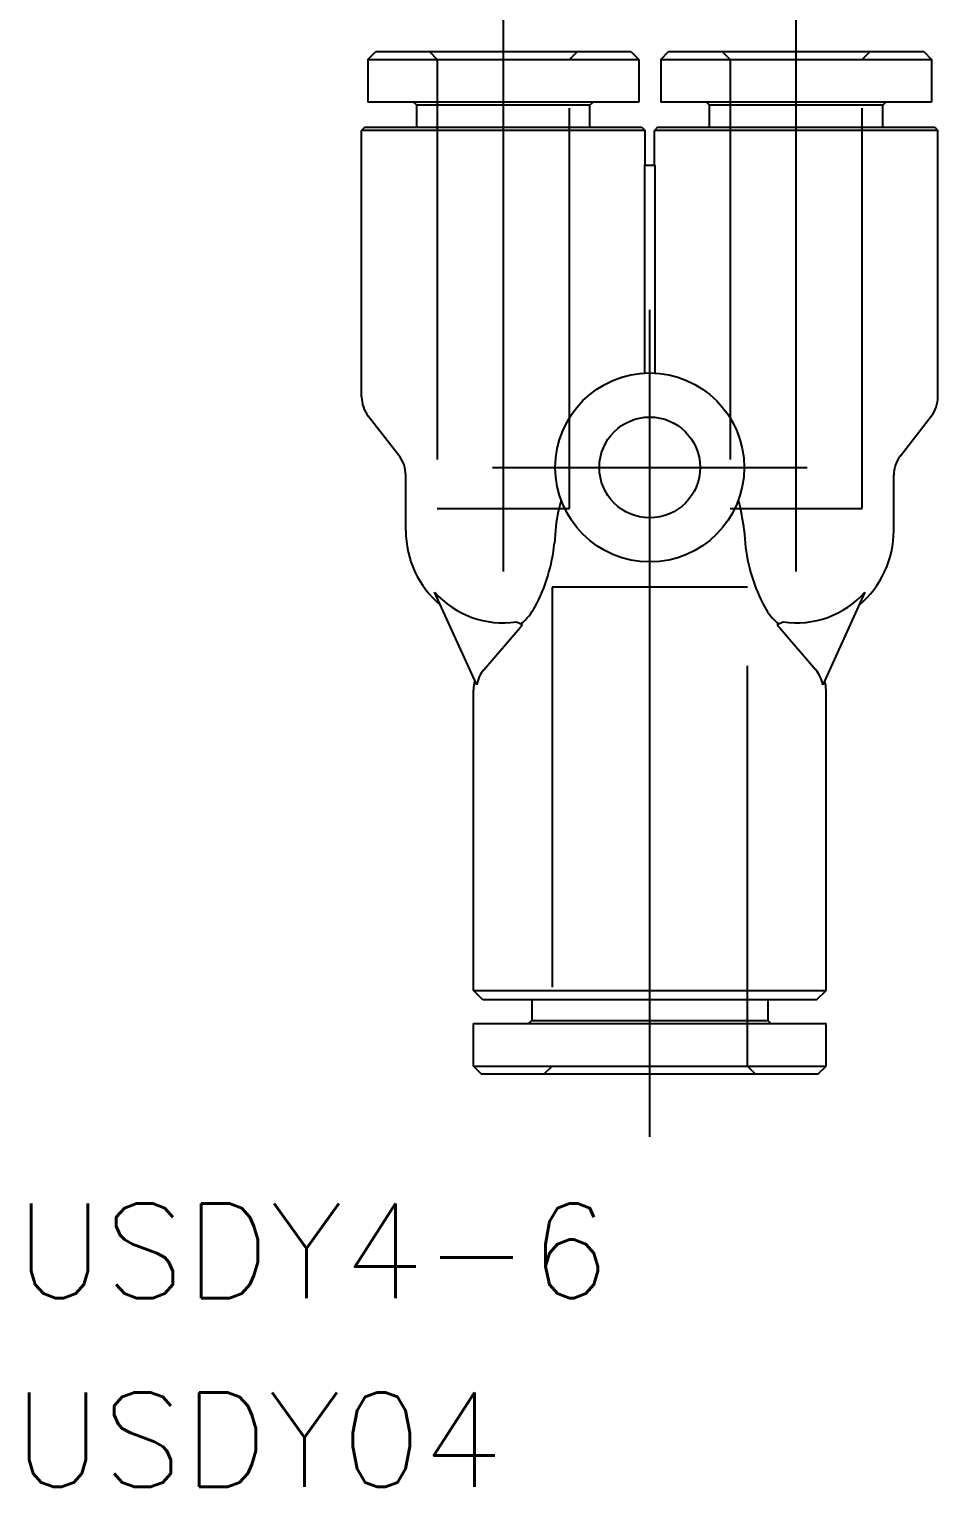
# Model space of a CAD drawing. Extents: x -19.7 to 11.1, y -32.4 to 38.9.
# Drawn here: x -19.71 to 9.15, y -32.36 to 13.91 of the extents above; entities that cross this region are included whole.
import ezdxf

# ---------------------------------------------------------------- set-up
doc = ezdxf.new("R2010")
doc.units = 0
doc.linetypes.add('CENTER', pattern=[50.8, 31.75, -6.35, 6.35, -6.35])
doc.linetypes.add('DASHED', pattern=[19.05, 12.7, -6.35])
doc.layers.get('0').update_dxf_attribs({"linetype": 'CONTINUOUS'})
doc.layers.add('CENTER', color=1, linetype='CENTER')
doc.styles.get("Standard").update_dxf_attribs({"font": 'txt.shx', "height": 3, "bigfont": 'bigfont.shx'})

msp = doc.modelspace()

# ---------------------------------------------------------------- linework, layer by layer
at = {"color": 7, "linetype": 'CONTINUOUS'}
for p, q in [((-8.95, 12.95), (-8.7, 13.2)), ((-8.7, 13.2), (-0.599989, 13.2)), ((-0.6, 13.2), (-0.35, 12.95)), ((0.35, 12.95), (0.6, 13.2)), ((0.599977, 13.2), (8.7, 13.2)), ((8.7, 13.2), (8.95, 12.95)), ((-8.95, 12.95), (-0.349985, 12.95)), ((-8.95, 12.95), (-8.95, 11.6)), ((-0.35, 12.95), (-0.35, 11.6)), ((0.349968, 12.95), (8.95, 12.95)), ((0.35, 12.95), (0.35, 11.6)), ((8.95, 12.95), (8.95, 11.6)), ((-0.35, 11.6), (-8.95, 11.6)), ((-7.4, 11.5), (-7.5, 11.6)), ((-1.9, 11.5), (-1.8, 11.6)), ((8.95, 11.6), (0.35, 11.6)), ((1.9, 11.5), (1.8, 11.6)), ((7.4, 11.5), (7.5, 11.6)), ((-1.9, 11.5), (-7.4, 11.5)), ((-7.4, 10.8), (-7.4, 11.5)), ((-1.9, 10.8), (-1.9, 11.5)), ((7.4, 11.5), (1.9, 11.5)), ((1.9, 10.8), (1.9, 11.5)), ((7.4, 10.8), (7.4, 11.5)), ((-9.05, 10.8), (-9.15, 10.7)), ((-0.15, 10.7), (-9.15, 10.7)), ((-9.15, 2.243108), (-9.15, 10.7)), ((-9.05, 10.8), (-0.25, 10.8)), ((-0.25, 10.8), (-0.15, 10.7)), ((-0.15, 9.6), (-0.15, 10.7)), ((0.25, 10.8), (0.15, 10.7)), ((9.15, 10.7), (0.15, 10.7)), ((0.15, 9.6), (0.15, 10.7)), ((0.25, 10.8), (9.05, 10.8)), ((9.05, 10.8), (9.15, 10.7)), ((9.15, 2.243108), (9.15, 10.7)), ((-0.15695, 2.995892), (-0.15695, 9.6)), ((-0.15695, 9.6), (0.15695, 9.6)), ((0.15695, 9.6), (0.15695, 2.995892)), ((-7.960648, 0.370833), (-8.939352, 1.629167)), ((7.960648, 0.370833), (8.939352, 1.629167)), ((-7.75, -2), (-7.75, -0.243108)), ((7.75, -2), (7.75, -0.243108)), ((-2.994892, -2), (-3.029301, -2.4)), ((2.994892, -2), (3.029301, -2.4)), ((-5.495666, -6.897665), (-6.833449, -3.960242)), ((6.833449, -3.960242), (5.495666, -6.897665)), ((-5.271377, -6.420412), (-4.116037, -5.078563)), ((-4.236288, -4.904969), (-4.042285, -4.983975)), ((4.042285, -4.983975), (4.236288, -4.904969)), ((4.116037, -5.078563), (5.271377, -6.420412)), ((-5.6, -16.6), (-5.6, -7.064968)), ((5.6, -16.6), (5.6, -7.064968)), ((-5.6, -16.6), (5.6, -16.6)), ((-5.3, -16.9), (-5.6, -16.6)), ((5.3, -16.9), (5.6, -16.6)), ((5.3, -16.9), (-5.3, -16.9)), ((-3.75, -16.9), (-3.75, -17.55)), ((3.75, -16.9), (3.75, -17.55)), ((-3.75, -17.55), (-3.85, -17.65)), ((-3.75, -17.55), (3.75, -17.55)), ((3.75, -17.55), (3.85, -17.65)), ((-5.6, -17.65), (5.6, -17.65)), ((-5.6, -19), (-5.6, -17.65)), ((5.6, -19), (5.6, -17.65)), ((-5.6, -19), (5.6, -19)), ((-5.35, -19.25), (-5.6, -19)), ((-5.35, -19.25), (5.35, -19.25)), ((5.35, -19.25), (5.6, -19))]:
    msp.add_line(p, q, dxfattribs=at)
at = {"color": 3, "linetype": 'DASHED'}
for p, q in [((-7, 13.2), (-6.75, 12.95)), ((-2.55, 12.95), (-2.3, 13.2)), ((2.3, 13.2), (2.55, 12.95)), ((6.75, 12.95), (7, 13.2)), ((-6.75, 12.95), (-6.75, -1.3)), ((-2.55, -1.3), (-2.55, 12.95)), ((2.55, 12.95), (2.55, -1.3)), ((6.75, -1.3), (6.75, 12.95)), ((-6.75, -1.3), (-2.55, -1.3)), ((2.55, -1.3), (6.75, -1.3)), ((-3.1, -3.8), (-3.1, -19)), ((3.1, -3.8), (-3.1, -3.8)), ((3.1, -19), (3.1, -3.8)), ((-3.35, -19.25), (-3.1, -19)), ((3.1, -19), (3.35, -19.25))]:
    msp.add_line(p, q, dxfattribs=at)
at = {"color": 7, "linetype": 'CONTINUOUS'}
for radius in [3, 1.6]:
    msp.add_circle((0, 0), radius, dxfattribs=at)
for centre, radius, start, end in [((-8.15, 2.243108), 1, 180, 217.8749837), ((8.15, 2.243108), 1, 322.1250163, 0), ((-8.75, -0.243108), 1, 0, 37.8749837), ((8.75, -0.243108), 1, 142.1250163, 180), ((1.903158, -2.429764), 4.916868, 163.5951963, 174.9856036), ((-1.903158, -2.429764), 4.916868, 5.0143964, 16.4048037), ((-4.65, -2), 3.1, 180, 229.9204233), ((4.65, -2), 3.1, 310.0795767, 0), ((-8.402138, -1.874205), 5.398503, 331.6823973, 354.4107381), ((8.402138, -1.874205), 5.398503, 185.5892619, 208.3176027), ((-4.65, -2), 2.93428, 221.9166489, 278.1053004), ((4.65, -2), 2.93428, 261.8946996, 318.0833511), ((-5.241279, -3.559166), 1.816694, 309.3234737, 331.1759942), ((5.241279, -3.559166), 1.816694, 208.8240058, 230.6765263), ((-4.879779, -4.416916), 1.011411, 319.097027, 325.8984476), ((4.879779, -4.416916), 1.011411, 214.1015524, 220.902973), ((-4.517651, -7.0673), 0.992617, 139.3620947, 170.1600308), ((4.517651, -7.0673), 0.992617, 9.8399692, 40.6379053), ((-4.6, -7.064968), 1, 162.7112188, 180), ((4.6, -7.064968), 1, 0, 17.2887812)]:
    msp.add_arc(centre, radius, start, end, dxfattribs=at)
at = {"layer": 'CENTER', "color": 1, "linetype": 'CENTER'}
for p, q in [((-4.65, -3.3), (-4.65, 15.2)), ((4.65, -3.3), (4.65, 15.2)), ((0, -21.25), (0, 5)), ((-5, 0), (5, 0))]:
    msp.add_line(p, q, dxfattribs=at)

# ---------------------------------------------------------------- texts
at = {"color": 7, "linetype": 'CONTINUOUS'}
for s, p in [('USDY4-6', (-20.158646, -26.366425)), ('USDY04', (-20.225402, -32.35705))]:
    msp.add_text(s, height=3, dxfattribs=at).set_placement(p)

doc.saveas('drawing.dxf')
